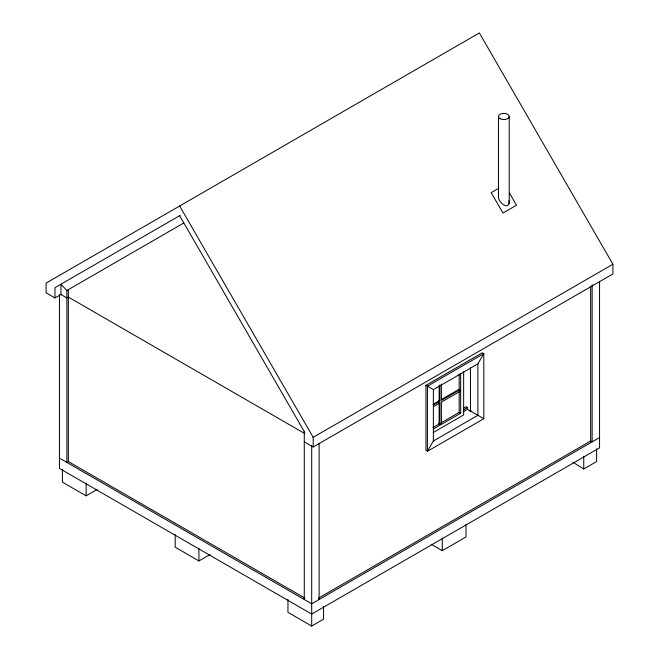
<?xml version="1.0" encoding="UTF-8"?>
<svg xmlns="http://www.w3.org/2000/svg" width="659" height="659" viewBox="0 0 659 659"><rect width="100%" height="100%" fill="white"/><g stroke="black" fill="none" stroke-linecap="round" stroke-linejoin="round"><path stroke-width="0.99" d="M433.367 441.003L427.436 451.283L425.953 450.426L425.953 385.317L482.339 352.763L483.821 353.619L483.821 418.729L427.436 451.283L427.436 386.174L483.821 353.619L477.882 363.9L477.882 415.302L433.367 441.003L433.367 389.601L425.953 385.317M180.228 215.353L54.994 287.654L54.994 297.934L60.925 294.507L66.864 297.934L68.347 297.077L304.87 433.638M304.87 598.125L68.347 461.564L66.864 462.42L66.864 290.495L183.795 222.981M498.797 188.227L491.186 192.617L502.982 213.046L516.508 205.237L509.333 192.799M62.407 469.397L62.407 482.124L86.148 495.832L97.17 489.472M304.277 441.859L313.182 447L313.182 437.304L612.911 264.259L479.365 32.95L46.089 283.106L46.089 292.794L54.994 297.934M313.182 447L612.911 273.946L612.911 264.259M433.367 389.601L477.882 363.9M432.971 404.395L439.149 400.829L439.149 385.531M441.522 399.461L459.183 389.263L459.924 389.691L459.924 391.405L441.382 402.114L441.382 423.531L439.899 424.388L438.408 423.531M433.713 404.824L439.899 401.257L439.899 384.938M459.924 389.691L441.382 400.4L441.382 384.082M433.713 406.537L439.899 402.97L439.899 424.388M175.179 534.507L175.179 547.234L198.919 560.941L209.949 554.581M463.343 408.275L466.012 406.735L467.495 407.591L467.495 409.305L483.821 418.729M432.971 427.526L439.149 423.959L439.149 402.542L439.899 402.97M441.522 422.592L459.183 412.394L460.666 413.251L460.666 373.76M463.936 409.651L467.495 407.591M433.49 428.943L460.666 413.251M463.936 411.364L467.495 409.305M433.367 432.436L463.639 414.964L463.639 371.783M318.519 598.125L590.653 441.003L592.136 441.859L592.136 284.573M599.558 437.576L311.691 603.776L59.442 458.137M287.95 599.616L287.95 612.343L311.691 626.05L323.561 619.196L323.561 606.469M431.25 544.301L442.271 550.66L466.012 536.953L466.012 524.226M572.778 462.116L583.742 468.986L596.593 461.564L596.593 448.837M469.167 410.87L471.094 410.87M459.924 391.405L459.183 390.976L459.183 412.394M438.408 400.4L439.899 401.257M66.864 290.495L60.925 284.227L60.925 294.507M179.635 206.003L313.182 437.304M179.635 215.691L304.277 431.579M509.036 200.32C510.19 211.901 497.224 202.239 498.476 195.83M599.558 281.319L599.558 447.856L311.691 614.056L59.442 468.417L59.442 294.68M590.653 286.797L590.653 441.003M583.742 456.259L583.742 468.986M509.218 116.478L509.218 203.722M498.476 116.478L498.476 196.53M470.468 367.846L470.468 411.018M459.183 373.966L459.183 389.263M442.271 537.933L442.271 550.66M319.113 443.227L319.113 599.492M311.691 445.459L311.691 626.05M304.277 431.283L304.277 599.492M198.919 548.214L198.919 560.941M86.148 483.105L86.148 495.832M68.347 289.639L68.347 461.564M500.049 118.669A5.371 3.097 0 0 0 509.036 117.286A5.371 3.097 0 0 0 502.455 113.488A5.371 3.097 0 0 0 500.049 118.669"/></g></svg>
